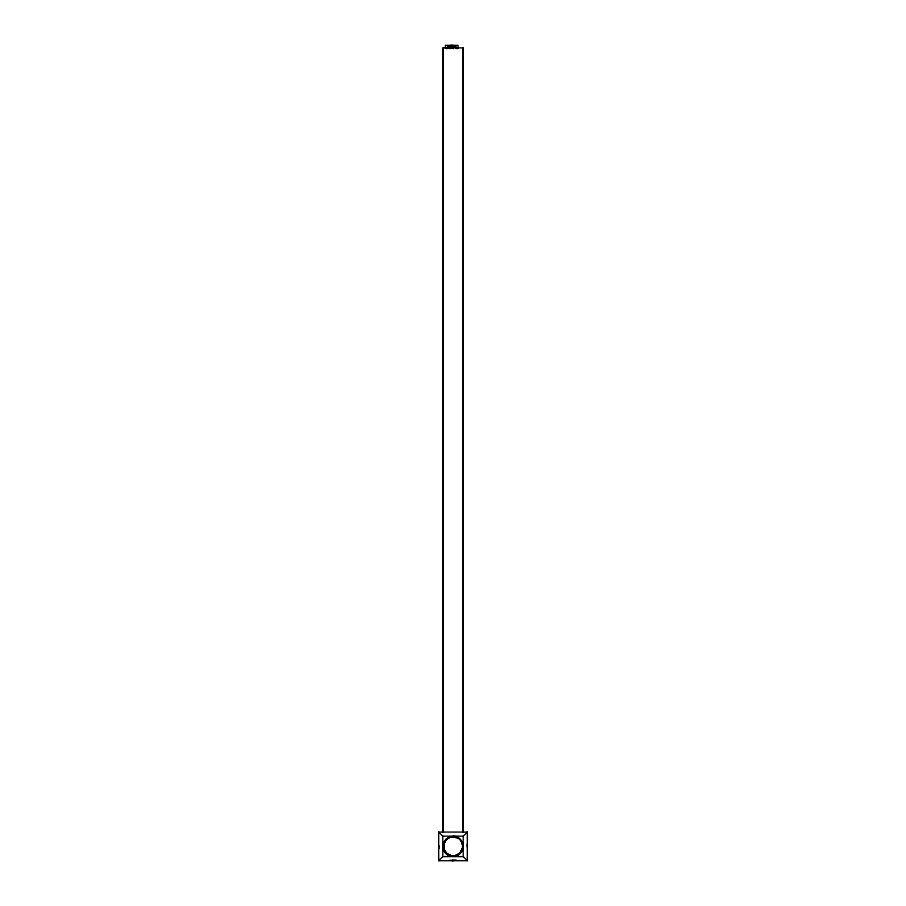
<?xml version="1.0" encoding="UTF-8"?>
<svg xmlns="http://www.w3.org/2000/svg" width="906" height="906" viewBox="0 0 906 906"><rect width="100%" height="100%" fill="white"/><g stroke="black" fill="none" stroke-linecap="round" stroke-linejoin="round"><path stroke-width="1.36" d="M462.524 847.54L462.524 845.026M449.897 860.258L456.137 860.36M446.658 839.579C442.966 842.886 442.706 849.047 446.114 852.648A9.366 9.366 0 0 0 450.203 855.207M444.653 841.153C440.18 847.382 445.492 856.736 453.068 856.295L452.456 856.295M447.043 48.573L450.282 46.195L454.948 47.067L450.792 46.127L447.122 48.437M449.999 855.876C454.28 856.906 459.093 855.604 461.516 851.719A9.875 9.875 0 0 0 461.935 841.765C454.28 827.167 433.566 845.898 447.655 854.732M444.563 841.096L446.228 839.115M459.602 853.463L461.233 851.538A9.536 9.536 0 0 0 461.63 841.912M459.772 853.656L461.437 851.674A9.853 9.853 0 0 0 461.913 841.765M438.685 860.7L442.774 856.612L442.774 836.159L438.685 832.07L467.315 832.07L467.315 860.7L438.685 860.7L438.685 832.07M442.774 836.159L463.226 836.159L467.315 832.07M446.182 839.069L450.814 836.748L455.956 837.053M448.481 837.846C442.015 840.927 441.584 850.915 447.791 854.517M448.561 838.005C441.165 841.436 442.275 853.35 450.146 855.411M459.478 853.339L455.095 855.604M457.587 855.038L459.693 853.577M455.129 855.785L457.519 854.913M455.186 856.023L457.632 855.139M452.241 860.541L456.103 860.236M450.871 836.985L452.977 836.974M450.95 837.359L453 837.178M455.163 855.921L450.089 855.57M452.275 860.394L453.068 860.36M452.23 860.666L453.091 860.598M442.774 856.612L463.226 856.612L467.315 860.7M453.396 836.759L458.21 838.243M453.385 837.144L455.797 837.552M456.001 836.895L458.379 837.982M447.711 854.641L450.044 855.717M460.271 839.76L461.754 841.844M462.286 843.792C461.245 838.99 456.126 835.774 451.347 836.759A9.717 9.717 0 0 0 443.578 845.683L444.053 843.192L446.783 839.001A9.57 9.49 -90 0 1 458.379 838.186M461.652 841.957L462.468 844.358M438.81 845.796L438.878 846.464M438.685 845.796L438.934 848.503M463.272 832.07L463.272 47.882L442.808 47.882L442.808 832.07M463.226 836.159L463.226 856.612M462.875 47.882L462.875 832.07M458.04 48.143L458.04 45.345L445.435 45.345L445.435 48.143M443.193 47.882L443.193 832.07M449.988 48.618A3.499 3.499 0 0 1 453.487 48.618M446.262 48.46A6.331 6.331 0 0 1 457.213 48.46M447.394 47.293A6.138 6.138 0 0 1 457.043 48.562M446.545 48.63A5.991 5.991 0 0 1 456.93 48.63M462.128 849.205A9.366 9.366 0 0 1 461.075 851.447M461.471 842.002A9.366 9.366 0 0 1 462.332 844.313M444.065 843.622A9.162 9.162 0 0 1 445.095 841.436M461.935 849.149A9.162 9.162 0 0 1 460.905 851.334M467.168 844.483A14.292 14.292 0 0 1 467.281 846.974M462.479 848.209C461.573 853.248 456.364 856.861 451.347 855.808A9.717 9.717 0 0 1 443.578 846.884L444.053 849.375L446.783 853.565A9.57 9.49 -90 0 0 458.379 854.381L461.652 850.609L462.468 848.209M455.707 47.644L455.129 47.203L456.284 48.392L455.707 47.644"/></g></svg>
